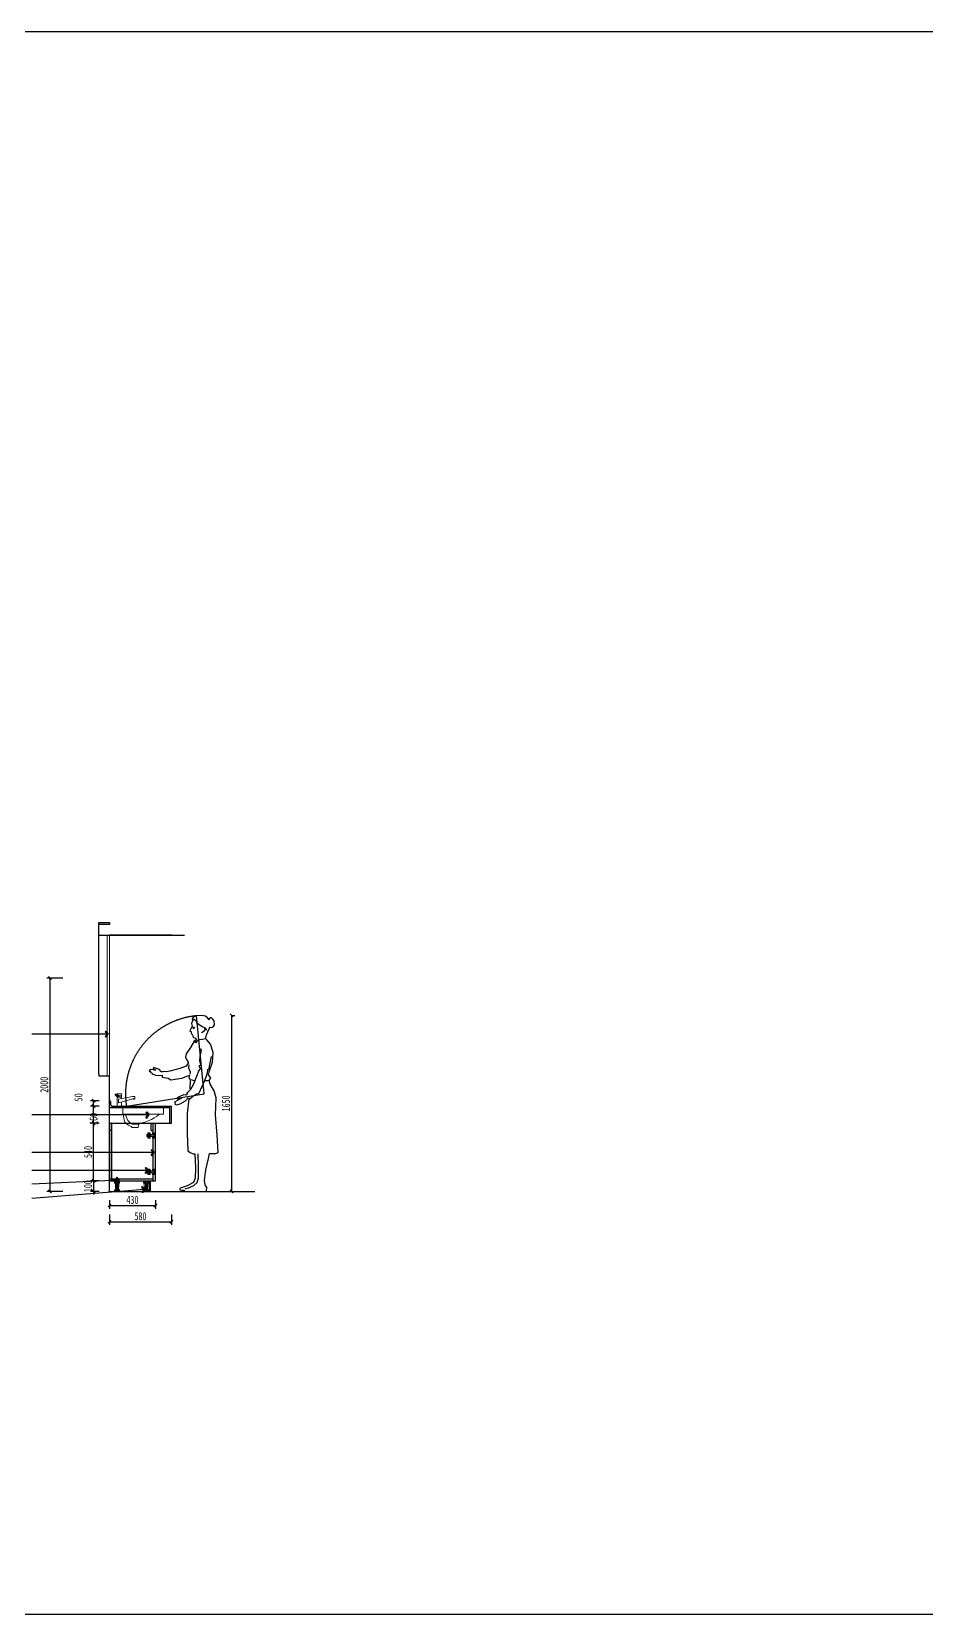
# Model space of a CAD drawing. Header units: millimetres. Extents: x 3104083 to 3173399, y -3165492 to -3044687.
# Drawn here: x 3139877 to 3148257, y -3165492 to -3150663 of the extents above; entities that cross this region are included whole.
import ezdxf

# ---------------------------------------------------------------- set-up
doc = ezdxf.new("R2010")
doc.units = ezdxf.units.MM
doc.header["$LTSCALE"] = 500
doc.header["$MEASUREMENT"] = 0
doc.header["$PDMODE"] = 2
doc.linetypes.add('ACAD_ISO03W100', pattern=[30, 12, -18])
doc.linetypes.add('DASHDOTX2', pattern=[50.8, 25.4, -12.7, 0, -12.7])
doc.layers.get('0').update_dxf_attribs({"linetype": 'CONTINUOUS'})
doc.layers.get('DEFPOINTS').update_dxf_attribs({"linetype": 'CONTINUOUS'})
for name, color, linetype in [('1', 1, 'CONTINUOUS'), ('D-节点尺寸', 5, 'CONTINUOUS'), ('P-完成面', 3, 'CONTINUOUS'), ('W-基础引线', 35, 'CONTINUOUS'), ('台面', 4, 'CONTINUOUS'), ('柜体', 2, 'CONTINUOUS')]:
    doc.layers.add(name, color=color, linetype=linetype)
for name, color, linetype, lineweight in [('五金辅助件', 25, 'CONTINUOUS', 13), ('墙体', 6, 'CONTINUOUS', 25), ('家具1', 65, 'CONTINUOUS', 9), ('电器', 85, 'CONTINUOUS', 15), ('辅助线', 252, 'CONTINUOUS', 13)]:
    doc.layers.add(name, color=color, linetype=linetype, lineweight=lineweight)
doc.styles.add('DIM', font='SimSun.ttf', dxfattribs={"width": 0.7})
doc.dimstyles.new('30', dxfattribs={"dimscale": 30, "dimtxt": 2.5, "dimasz": 1, "dimexe": 1, "dimexo": 1, "dimgap": 0.5, "dimtad": 1, "dimdec": 0, "dimzin": 0, "dimdsep": 46, "dimtxsty": 'DIM', "dimblk": 'ARCHTICK', "dimcen": 0, "dimclrd": 5, "dimclre": 5, "dimclrt": 35, "dimadec": 0, "dimazin": 0, "dimtfac": 0.5, "dimtdec": 0, "dimtix": 1, "dimtmove": 2, "dimatfit": 2, "dimldrblk": 'A', "dimfxl": 0, "dimtolj": 1, "dimtzin": 0, "dimlwd": -1, "dimlwe": -1, "dimarcsym": 0})
doc.dimstyles.new('基础引线', dxfattribs={"dimtxt": 3, "dimasz": 0.7, "dimexe": 2, "dimexo": 6, "dimgap": 1, "dimtad": 1, "dimdec": 0, "dimdsep": 46, "dimtxsty": 'Standard', "dimblk1": 'A', "dimblk2": 'A', "dimsah": 1, "dimcen": 3, "dimdle": 200, "dimclrd": 256, "dimclre": 256, "dimclrt": 2, "dimadec": 0, "dimazin": 0, "dimtfac": 1, "dimtdec": 0, "dimtix": 1, "dimtmove": 1, "dimatfit": 3, "dimldrblk": 'A', "dimfxl": 0, "dimtvp": 1, "dimtolj": 1, "dimtzin": 0, "dimarcsym": 0})

# ---------------------------------------------------------------- blocks, each defined once
blk = doc.blocks.new('_ArchTick')
at = {"color": 0, "linetype": 'ByBlock', "const_width": 0.4}
blk.add_lwpolyline([(-0.5, -0.5), (0.5, 0.5)], dxfattribs=at)
blk = doc.blocks.new('*D2021')
at = {"layer": 'DEFPOINTS', "color": 0, "ltscale": 100}
for p in [(3140540, -3159530), (3140048, -3161530), (3140540, -3161530)]:
    blk.add_point(p, dxfattribs=at)
at = {"layer": 'P-完成面', "color": 5, "ltscale": 100}
for p, q in [((3140168, -3159530), (3140018, -3159530)), ((3140048, -3159530), (3140048, -3161530)), ((3140168, -3161530), (3140018, -3161530))]:
    blk.add_line(p, q, dxfattribs=at)
at = {"layer": 'P-完成面', "color": 5, "ltscale": 100, "xscale": 30, "yscale": 30, "zscale": 30}
for p, rotation in [((3140048, -3159530), 90), ((3140048, -3161530), 270)]:
    blk.add_blockref('_ArchTick', p, dxfattribs=dict(at, rotation=rotation))
at = {"layer": 'P-完成面', "color": 35, "ltscale": 100, "insert": (3139995, -3160530), "char_height": 75, "attachment_point": 5, "rotation": 90, "style": 'DIM'}
blk.add_mtext('\\A1;2000', dxfattribs=at)
blk = doc.blocks.new('A')
for p, q in [((-0.37, 0), (-2.13, 0)), ((-1.44, 1.15), (-1.09, 1.44)), ((-1.44, 1.15), (-0.37, 0)), ((-1.44, -1.15), (-0.37, 0)), ((-1.09, 1.44), (0, 0)), ((-1.09, -1.44), (0, 0)), ((-1.44, -1.15), (-1.09, -1.44))]:
    blk.add_line(p, q)
for points in [[(-1.44, 1.15), (-1.09, 1.44), (-0.37, 0), (0, 0)], [(-1.44, -1.15), (-1.09, -1.44), (-0.37, 0), (0, 0)]]:
    blk.add_solid(points)
blk = doc.blocks.new('F02FMA01')
at = {"color": 0, "linetype": 'ByBlock'}
for p, q in [((19, 1492), (3, 1481)), ((34, 1509), (19, 1492)), ((32, 1529), (34, 1509)), ((-105, 1034), (-107, 956))]:
    blk.add_line(p, q, dxfattribs=at)
for points in [[(41, 1426), (48, 1462), (74, 1518), (84, 1534), (98, 1531), (112, 1537), (123, 1555), (122, 1593), (107, 1613), (96, 1622), (87, 1621), (74, 1612), (74, 1604), (60, 1623), (41, 1637), (3, 1643), (-45, 1641), (-71, 1630), (-84, 1612), (-82, 1595), (-91, 1569), (-85, 1545), (-107, 1499), (-93, 1490), (-90, 1472), (-82, 1462), (-76, 1439), (-54, 1435), (-47, 1417), (-65, 1402), (-100, 1345), (-141, 1284), (-148, 1253), (-139, 1231), (-122, 1207), (-122, 1196), (-141, 1168), (-201, 1146), (-293, 1122), (-326, 1117), (-343, 1120), (-356, 1115), (-378, 1117), (-391, 1137), (-446, 1155), (-450, 1146), (-424, 1130), (-479, 1137), (-486, 1135), (-477, 1130), (-488, 1124), (-472, 1117), (-477, 1113), (-459, 1104), (-464, 1098), (-424, 1084), (-391, 1082), (-367, 1084), (-365, 1067), (-310, 1056), (-286, 1041), (-183, 1056), (-124, 1078), (-111, 1084), (-117, 1060), (-104, 1045)], [(-82, 1538), (-63, 1533), (-69, 1525), (-80, 1520)], [(-76, 1601), (-65, 1608), (-51, 1597), (-43, 1582), (-30, 1566), (-5, 1549), (10, 1542), (38, 1529), (49, 1507)], [(74, 1036), (89, 1058), (69, 1089), (76, 1126), (106, 1207), (111, 1297), (87, 1376), (52, 1415), (43, 1424), (12, 1420), (-12, 1415), (-32, 1411), (-54, 1389), (-51, 1406)], [(-8, 1334), (-1, 1317), (-12, 1264), (-16, 1218), (-5, 1181), (-23, 1166), (-8, 1150), (-21, 1128), (-45, 1071), (-76, 995), (-102, 951), (-135, 916), (-128, 905), (-144, 898), (-165, 900), (-207, 883), (-225, 868), (-220, 861), (-185, 870), (-251, 830), (-244, 824), (-247, 813), (-236, 806), (-220, 811), (-198, 817), (-148, 843), (-122, 872), (-108, 863), (-82, 885), (-43, 909), (-23, 914), (34, 1036), (54, 1087), (63, 1122), (63, 1137), (74, 1146), (80, 1183), (95, 1258)], [(-115, 1181), (-119, 1152), (-104, 1117), (-106, 1095)], [(-100, 1043), (-67, 1034)], [(-116, 862), (-132, 726), (-132, 540), (-127, 376), (-105, 359), (-77, 348), (-60, 348), (-55, 217), (-57, 120), (-71, 79), (-132, 48), (-196, 26), (-202, 12), (-185, 6), (-160, 6), (-157, -5), (-116, -5), (48, -2), (54, 31), (37, 56), (32, 98), (43, 198), (68, 304), (76, 351), (137, 351), (160, 359), (148, 526), (135, 709), (140, 873), (121, 937), (85, 1001), (73, 1034), (37, 1031)], [(38, 1034), (63, 1034)], [(-149, 20), (-118, 29), (-68, 51), (-38, 79), (-27, 123), (-24, 229), (-29, 348)]]:
    blk.add_lwpolyline(points, dxfattribs=at)
blk = doc.blocks.new('*D2022')
at = {"layer": 'DEFPOINTS', "color": 0, "ltscale": 100}
for p in [(3141721, -3159880), (3141721, -3161530), (3141750, -3161530)]:
    blk.add_point(p, dxfattribs=at)
at = {"layer": 'P-完成面', "color": 5, "ltscale": 100}
for p, q in [((3141750, -3159880), (3141780, -3159880)), ((3141750, -3159880), (3141750, -3161530)), ((3141750, -3161530), (3141780, -3161530))]:
    blk.add_line(p, q, dxfattribs=at)
at = {"layer": 'P-完成面', "color": 5, "ltscale": 100, "xscale": 30, "yscale": 30, "zscale": 30}
for p, rotation in [((3141750, -3159880), 90), ((3141750, -3161530), 270)]:
    blk.add_blockref('_ArchTick', p, dxfattribs=dict(at, rotation=rotation))
at = {"layer": 'P-完成面', "color": 35, "ltscale": 100, "insert": (3141697, -3160705), "char_height": 75, "attachment_point": 5, "rotation": 90, "style": 'DIM'}
blk.add_mtext('\\A1;1650', dxfattribs=at)
blk = doc.blocks.new('*D2023')
at = {"layer": 'DEFPOINTS', "color": 0, "ltscale": 100}
for p in [(3140457, -3160890), (3140540, -3160890), (3140540, -3161430)]:
    blk.add_point(p, dxfattribs=at)
at = {"layer": 'P-完成面', "color": 5, "ltscale": 100}
for p, q in [((3140510, -3160890), (3140427, -3160890)), ((3140457, -3161430), (3140457, -3160890)), ((3140510, -3161430), (3140427, -3161430))]:
    blk.add_line(p, q, dxfattribs=at)
at = {"layer": 'P-完成面', "color": 5, "ltscale": 100, "xscale": 30, "yscale": 30, "zscale": 30}
for p, rotation in [((3140457, -3160890), 90), ((3140457, -3161430), 270)]:
    blk.add_blockref('_ArchTick', p, dxfattribs=dict(at, rotation=rotation))
at = {"layer": 'P-完成面', "color": 35, "ltscale": 100, "insert": (3140405, -3161160), "char_height": 75, "attachment_point": 5, "rotation": 90, "style": 'DIM'}
blk.add_mtext('\\A1;540', dxfattribs=at)
blk = doc.blocks.new('*D2024')
at = {"layer": 'DEFPOINTS', "color": 0, "ltscale": 100}
for p in [(3140457, -3160730), (3140540, -3160730), (3140540, -3160890)]:
    blk.add_point(p, dxfattribs=at)
at = {"layer": 'P-完成面', "color": 5, "ltscale": 100}
for p, q in [((3140510, -3160730), (3140427, -3160730)), ((3140457, -3160730), (3140457, -3160700)), ((3140457, -3160890), (3140457, -3160730)), ((3140510, -3160890), (3140427, -3160890)), ((3140457, -3160890), (3140457, -3160920))]:
    blk.add_line(p, q, dxfattribs=at)
at = {"layer": 'P-完成面', "color": 5, "ltscale": 100, "xscale": 30, "yscale": 30, "zscale": 30}
for p, rotation in [((3140457, -3160730), 270), ((3140457, -3160890), 90)]:
    blk.add_blockref('_ArchTick', p, dxfattribs=dict(at, rotation=rotation))
at = {"layer": 'P-完成面', "color": 35, "ltscale": 100, "insert": (3140457, -3160850), "char_height": 75, "attachment_point": 5, "rotation": 90, "style": 'DIM'}
blk.add_mtext('\\A1;160', dxfattribs=at)
blk = doc.blocks.new('*D2025')
at = {"layer": 'DEFPOINTS', "color": 0, "ltscale": 100}
for p in [(3140457, -3160680), (3140540, -3160680), (3140540, -3160730)]:
    blk.add_point(p, dxfattribs=at)
at = {"layer": 'P-完成面', "color": 5, "ltscale": 100}
for p, q in [((3140510, -3160680), (3140427, -3160680)), ((3140510, -3160730), (3140427, -3160730)), ((3140457, -3160730), (3140457, -3160680))]:
    blk.add_line(p, q, dxfattribs=at)
at = {"layer": 'P-完成面', "color": 5, "ltscale": 100, "xscale": 30, "yscale": 30, "zscale": 30}
for p, rotation in [((3140457, -3160680), 90), ((3140457, -3160730), 270)]:
    blk.add_blockref('_ArchTick', p, dxfattribs=dict(at, rotation=rotation))
at = {"layer": 'P-完成面', "color": 35, "ltscale": 100, "insert": (3140315, -3160648), "char_height": 75, "attachment_point": 5, "rotation": 90, "style": 'DIM'}
blk.add_mtext('\\A1;50', dxfattribs=at)
blk = doc.blocks.new('*D2026')
at = {"layer": 'DEFPOINTS', "color": 0, "ltscale": 100}
for p in [(3140457, -3161530), (3140540, -3161430), (3140540, -3161530)]:
    blk.add_point(p, dxfattribs=at)
at = {"layer": 'P-完成面', "color": 5, "ltscale": 100}
for p, q in [((3140510, -3161430), (3140427, -3161430)), ((3140510, -3161530), (3140427, -3161530)), ((3140457, -3161430), (3140457, -3161400)), ((3140457, -3161430), (3140457, -3161530)), ((3140457, -3161530), (3140457, -3161560))]:
    blk.add_line(p, q, dxfattribs=at)
at = {"layer": 'P-完成面', "color": 5, "ltscale": 100, "xscale": 30, "yscale": 30, "zscale": 30}
for p, rotation in [((3140457, -3161430), 270), ((3140457, -3161530), 90)]:
    blk.add_blockref('_ArchTick', p, dxfattribs=dict(at, rotation=rotation))
at = {"layer": 'P-完成面', "color": 35, "ltscale": 100, "insert": (3140405, -3161480), "char_height": 75, "attachment_point": 5, "rotation": 90, "style": 'DIM'}
blk.add_mtext('\\A1;100', dxfattribs=at)
blk = doc.blocks.new('*D2027')
at = {"layer": 'DEFPOINTS', "color": 0, "ltscale": 100}
for p in [(3140606, -3161582), (3141036, -3161582), (3141036, -3161662)]:
    blk.add_point(p, dxfattribs=at)
at = {"layer": 'P-完成面', "color": 5, "ltscale": 100}
for p, q in [((3140606, -3161612), (3140606, -3161692)), ((3140606, -3161662), (3141036, -3161662)), ((3141036, -3161612), (3141036, -3161692))]:
    blk.add_line(p, q, dxfattribs=at)
at = {"layer": 'P-完成面', "color": 5, "ltscale": 100, "xscale": 30, "yscale": 30, "zscale": 30, "rotation": 180}
blk.add_blockref('_ArchTick', (3140606, -3161662), dxfattribs=at)
at = {"layer": 'P-完成面', "color": 5, "ltscale": 100, "xscale": 30, "yscale": 30, "zscale": 30}
blk.add_blockref('_ArchTick', (3141036, -3161662), dxfattribs=at)
at = {"layer": 'P-完成面', "color": 35, "ltscale": 100, "insert": (3140821, -3161610), "char_height": 75, "attachment_point": 5, "style": 'DIM'}
blk.add_mtext('\\A1;430', dxfattribs=at)
blk = doc.blocks.new('*D2028')
at = {"layer": 'DEFPOINTS', "color": 0, "ltscale": 100}
for p in [(3140606, -3161716), (3141186, -3161716), (3141186, -3161814)]:
    blk.add_point(p, dxfattribs=at)
at = {"layer": 'P-完成面', "color": 5, "ltscale": 100}
for p, q in [((3140606, -3161746), (3140606, -3161844)), ((3140606, -3161814), (3141186, -3161814)), ((3141186, -3161746), (3141186, -3161844))]:
    blk.add_line(p, q, dxfattribs=at)
at = {"layer": 'P-完成面', "color": 5, "ltscale": 100, "xscale": 30, "yscale": 30, "zscale": 30, "rotation": 180}
blk.add_blockref('_ArchTick', (3140606, -3161814), dxfattribs=at)
at = {"layer": 'P-完成面', "color": 5, "ltscale": 100, "xscale": 30, "yscale": 30, "zscale": 30}
blk.add_blockref('_ArchTick', (3141186, -3161814), dxfattribs=at)
at = {"layer": 'P-完成面', "color": 35, "ltscale": 100, "insert": (3140896, -3161762), "char_height": 75, "attachment_point": 5, "style": 'DIM'}
blk.add_mtext('\\A1;580', dxfattribs=at)
blk = doc.blocks.new('rew')
at = {"layer": '电器', "lineweight": 9}
blk.add_lwpolyline([(292900, -160182), (292519, -160182), (292519, -160247), (292900, -160247), (292900, -160182), (292900, -160182)], dxfattribs=at)
for points, knots in [([(292863, -160246), (292863, -160246), (292784, -160309), (292687, -160330), (292687, -160330), (292666, -160333), (292665, -160346), (292664, -160359), (292661, -160370), (292661, -160370), (292661, -160370), (292614, -160370), (292614, -160370), (292614, -160370), (292606, -160370), (292606, -160370), (292606, -160370), (292597, -160361), (292597, -160361), (292597, -160361), (292548, -160341), (292538, -160321), (292538, -160321), (292531, -160300), (292531, -160300), (292531, -160300), (292522, -160273), (292520, -160249)], [0, 0, 0, 0, 1, 1, 1, 2, 2, 2, 3, 3, 3, 4, 4, 4, 5, 5, 5, 6, 6, 6, 7, 7, 7, 8, 8, 8, 9, 9, 9, 9]), ([(292542, -160249), (292542, -160249), (292548, -160268), (292548, -160268), (292548, -160268), (292566, -160305), (292566, -160305), (292566, -160305), (292589, -160337), (292604, -160339), (292620, -160341), (292666, -160339), (292666, -160339)], [0, 0, 0, 0, 1, 1, 1, 2, 2, 2, 3, 3, 3, 4, 4, 4, 4])]:
    blk.add_open_spline(points, degree=3, knots=knots, dxfattribs=at)

msp = doc.modelspace()

# ---------------------------------------------------------------- linework, layer by layer
at = {"layer": 'D-节点尺寸', "color": 251, "ltscale": 100}
msp.add_lwpolyline([(3104083.146, -3150662.751), (3173399.353, -3150662.751), (3173399.353, -3165492.393), (3104083.146, -3165492.393)], close=True, dxfattribs=at)
at = {"layer": '五金辅助件'}
for p, q in [((3140954.567, -3161010.49), (3140954.567, -3161001.359)), ((3140955.251, -3161000.439), (3140956.611, -3161000.031)), ((3140956.611, -3161011.818), (3140955.251, -3161011.41)), ((3140955.527, -3161009.776), (3140955.527, -3161002.073)), ((3140956.211, -3161001.153), (3140956.611, -3161001.033)), ((3140956.611, -3161010.815), (3140956.211, -3161010.695)), ((3140956.611, -3160997.764), (3141012.647, -3160997.764)), ((3140956.611, -3161002.564), (3140956.611, -3160997.764)), ((3140956.611, -3161002.084), (3140966.211, -3161002.084)), ((3140956.611, -3161014.084), (3140956.611, -3161009.284)), ((3140956.611, -3161009.764), (3140966.211, -3161009.764)), ((3140956.611, -3161014.084), (3141012.647, -3161014.084)), ((3140957.571, -3161003.524), (3140962.349, -3161003.524)), ((3140957.571, -3161008.324), (3140962.349, -3161008.324)), ((3140964.484, -3161005.384), (3140961.443, -3161006.083)), ((3140964.806, -3161006.787), (3140961.765, -3161007.486)), ((3140965.457, -3161003.19), (3140964.054, -3161003.513)), ((3140964.054, -3161003.513), (3140964.484, -3161005.384)), ((3140964.167, -3160995.622), (3140964.167, -3160983.364)), ((3140964.167, -3161028.484), (3140964.167, -3161016.227)), ((3140964.806, -3161006.787), (3140965.236, -3161008.659)), ((3140965.127, -3160995.622), (3140965.127, -3160983.364)), ((3140965.127, -3161028.484), (3140965.127, -3161016.227)), ((3140966.639, -3161008.336), (3140965.236, -3161008.659)), ((3140965.457, -3161003.19), (3140965.887, -3161005.061)), ((3140968.928, -3161004.363), (3140965.887, -3161005.061)), ((3140969.25, -3161005.766), (3140966.209, -3161006.465)), ((3140966.209, -3161006.465), (3140966.639, -3161008.336)), ((3140983.367, -3160980.484), (3140967.047, -3160980.484)), ((3140983.367, -3160981.444), (3140967.047, -3160981.444)), ((3140983.367, -3161030.404), (3140967.047, -3161030.404)), ((3140983.367, -3161031.364), (3140967.047, -3161031.364)), ((3140970.051, -3161006.404), (3140970.051, -3161005.444)), ((3140974.344, -3161020.744), (3140970.894, -3161021.536)), ((3140974.666, -3161022.147), (3140971.217, -3161022.94)), ((3140971.584, -3160988.211), (3140974.189, -3160990.607)), ((3140972.558, -3160987.151), (3140975.164, -3160989.547)), ((3140972.807, -3160986.972), (3140972.807, -3160985.764)), ((3140972.807, -3160995.364), (3140972.807, -3160994.156)), ((3140972.807, -3161016.484), (3140972.807, -3161017.692)), ((3140972.807, -3161024.876), (3140972.807, -3161026.084)), ((3140974.189, -3160990.607), (3140972.89, -3160992.02)), ((3140972.89, -3160992.02), (3140973.95, -3160992.995)), ((3140977.127, -3160985.284), (3140973.287, -3160985.284)), ((3140977.127, -3160995.844), (3140973.287, -3160995.844)), ((3140977.127, -3161016.004), (3140973.287, -3161016.004)), ((3140977.127, -3161026.564), (3140973.287, -3161026.564)), ((3140973.891, -3161008.804), (3140973.891, -3161003.044)), ((3140975.317, -3161018.55), (3140973.914, -3161018.873)), ((3140973.914, -3161018.873), (3140974.344, -3161020.744)), ((3140975.249, -3160991.582), (3140973.95, -3160992.995)), ((3140974.666, -3161022.147), (3140975.096, -3161024.019)), ((3140974.851, -3161002.084), (3140983.491, -3161002.084)), ((3140974.851, -3161009.764), (3140983.491, -3161009.764)), ((3140976.5, -3161023.696), (3140975.096, -3161024.019)), ((3140976.464, -3160988.134), (3140975.164, -3160989.547)), ((3140975.249, -3160991.582), (3140977.855, -3160993.977)), ((3140975.317, -3161018.55), (3140975.747, -3161020.421)), ((3140979.197, -3161019.629), (3140975.747, -3161020.421)), ((3140979.519, -3161021.032), (3140976.07, -3161021.825)), ((3140976.07, -3161021.825), (3140976.5, -3161023.696)), ((3140977.524, -3160989.108), (3140976.224, -3160990.522)), ((3140976.224, -3160990.522), (3140978.83, -3160992.917)), ((3140976.464, -3160988.134), (3140977.524, -3160989.108)), ((3140977.607, -3160986.972), (3140977.607, -3160985.764)), ((3140977.607, -3160995.364), (3140977.607, -3160994.156)), ((3140977.607, -3161016.484), (3140977.607, -3161017.692)), ((3140977.607, -3161024.876), (3140977.607, -3161026.084)), ((3140984.451, -3161008.804), (3140984.451, -3161003.044)), ((3140985.287, -3160995.844), (3140985.287, -3160983.364)), ((3140985.287, -3161028.484), (3140985.287, -3161016.004)), ((3140986.247, -3160995.844), (3140986.247, -3160983.364)), ((3140986.247, -3161028.484), (3140986.247, -3161016.004)), ((3140988.351, -3161005.093), (3140991.066, -3161006.056)), ((3140988.672, -3161004.188), (3140991.387, -3161005.151)), ((3140991.358, -3161006.669), (3140990.394, -3161009.383)), ((3140992.262, -3161006.99), (3140991.299, -3161009.704)), ((3140992.963, -3161002.145), (3140992, -3161004.859)), ((3140992.875, -3161006.698), (3140995.589, -3161007.661)), ((3140993.867, -3161002.466), (3140992.904, -3161005.18)), ((3140993.196, -3161005.793), (3140995.91, -3161006.756)), ((3141009.767, -3160984.886), (3141010.257, -3160984.886)), ((3141009.767, -3160985.846), (3141010.257, -3160985.846)), ((3141009.767, -3161026.003), (3141010.257, -3161026.003)), ((3141009.767, -3161026.963), (3141010.257, -3161026.963)), ((3141010.257, -3160985.846), (3141010.257, -3160984.886)), ((3141010.257, -3161026.003), (3141010.257, -3161026.963)), ((3141011.207, -3160981.526), (3141012.647, -3160981.526)), ((3141011.207, -3160989.206), (3141012.647, -3160989.206)), ((3141011.207, -3161022.643), (3141012.647, -3161022.643)), ((3141011.207, -3161030.323), (3141012.647, -3161030.323)), ((3141012.647, -3161033.284), (3141012.647, -3160978.564)), ((3141012.647, -3160978.564), (3141015.527, -3160978.564)), ((3141012.647, -3161033.284), (3141015.527, -3161033.284)), ((3141017.069, -3160982.486), (3141015.527, -3160982.101)), ((3141017.069, -3160988.246), (3141015.527, -3160988.632)), ((3141015.527, -3160995.364), (3141024.749, -3160995.364)), ((3141015.527, -3161016.484), (3141024.749, -3161016.484)), ((3141017.069, -3161023.603), (3141015.527, -3161023.217)), ((3141017.069, -3161029.363), (3141015.527, -3161029.748)), ((3141018.989, -3160982.486), (3141017.069, -3160982.006)), ((3141017.069, -3160988.726), (3141017.069, -3160982.006)), ((3141018.989, -3160988.246), (3141017.069, -3160988.726)), ((3141017.069, -3161023.123), (3141017.069, -3161029.843)), ((3141018.989, -3161023.603), (3141017.069, -3161023.123)), ((3141018.989, -3161029.363), (3141017.069, -3161029.843)), ((3141020.909, -3160982.486), (3141018.989, -3160982.006)), ((3141018.989, -3160988.726), (3141018.989, -3160982.006)), ((3141020.909, -3160988.246), (3141018.989, -3160988.726)), ((3141018.989, -3161023.123), (3141018.989, -3161029.843)), ((3141020.909, -3161023.603), (3141018.989, -3161023.123)), ((3141020.909, -3161029.363), (3141018.989, -3161029.843)), ((3141022.829, -3160982.486), (3141020.909, -3160982.006)), ((3141020.909, -3160988.726), (3141020.909, -3160982.006)), ((3141022.829, -3160988.246), (3141020.909, -3160988.726)), ((3141020.909, -3161023.123), (3141020.909, -3161029.843)), ((3141022.829, -3161023.603), (3141020.909, -3161023.123)), ((3141022.829, -3161029.363), (3141020.909, -3161029.843)), ((3141024.749, -3160982.486), (3141022.829, -3160982.006)), ((3141022.829, -3160988.726), (3141022.829, -3160982.006)), ((3141024.749, -3160988.246), (3141022.829, -3160988.726)), ((3141022.829, -3161023.123), (3141022.829, -3161029.843)), ((3141024.749, -3161023.603), (3141022.829, -3161023.123)), ((3141024.749, -3161029.363), (3141022.829, -3161029.843)), ((3141026.669, -3160982.486), (3141024.749, -3160982.006)), ((3141024.749, -3160988.726), (3141024.749, -3160982.006)), ((3141026.669, -3160988.246), (3141024.749, -3160988.726)), ((3141024.749, -3161023.123), (3141024.749, -3161029.843)), ((3141026.669, -3161023.603), (3141024.749, -3161023.123)), ((3141026.669, -3161029.363), (3141024.749, -3161029.843)), ((3141028.589, -3160982.486), (3141026.669, -3160982.006)), ((3141026.669, -3160988.726), (3141026.669, -3160982.006)), ((3141028.589, -3160988.246), (3141026.669, -3160988.726)), ((3141026.669, -3161023.123), (3141026.669, -3161029.843)), ((3141028.589, -3161023.603), (3141026.669, -3161023.123)), ((3141028.589, -3161029.363), (3141026.669, -3161029.843)), ((3141028.589, -3160988.246), (3141028.589, -3160982.486)), ((3141028.589, -3161012.644), (3141028.589, -3160999.204)), ((3141028.589, -3161023.603), (3141028.589, -3161029.363)), ((3140954.567, -3161350.683), (3140954.567, -3161341.552)), ((3140955.251, -3161340.632), (3140956.611, -3161340.224)), ((3140956.611, -3161352.011), (3140955.251, -3161351.603)), ((3140955.527, -3161349.969), (3140955.527, -3161342.266)), ((3140956.211, -3161341.346), (3140956.611, -3161341.226)), ((3140956.611, -3161351.008), (3140956.211, -3161350.888)), ((3140956.611, -3161337.957), (3141012.647, -3161337.957)), ((3140956.611, -3161342.757), (3140956.611, -3161337.957)), ((3140956.611, -3161342.277), (3140966.211, -3161342.277)), ((3140956.611, -3161354.277), (3140956.611, -3161349.477)), ((3140956.611, -3161349.957), (3140966.211, -3161349.957)), ((3140956.611, -3161354.277), (3141012.647, -3161354.277)), ((3140957.571, -3161343.717), (3140962.349, -3161343.717)), ((3140957.571, -3161348.517), (3140962.349, -3161348.517)), ((3140964.484, -3161345.577), (3140961.443, -3161346.275)), ((3140964.806, -3161346.98), (3140961.765, -3161347.679)), ((3140965.457, -3161343.383), (3140964.054, -3161343.706)), ((3140964.054, -3161343.706), (3140964.484, -3161345.577)), ((3140964.167, -3161335.814), (3140964.167, -3161323.557)), ((3140964.167, -3161368.677), (3140964.167, -3161356.42)), ((3140964.806, -3161346.98), (3140965.236, -3161348.851)), ((3140965.127, -3161335.814), (3140965.127, -3161323.557)), ((3140965.127, -3161368.677), (3140965.127, -3161356.42)), ((3140966.639, -3161348.529), (3140965.236, -3161348.851)), ((3140965.457, -3161343.383), (3140965.887, -3161345.254)), ((3140968.928, -3161344.556), (3140965.887, -3161345.254)), ((3140969.25, -3161345.959), (3140966.209, -3161346.658)), ((3140966.209, -3161346.658), (3140966.639, -3161348.529)), ((3140983.367, -3161320.677), (3140967.047, -3161320.677)), ((3140983.367, -3161321.637), (3140967.047, -3161321.637)), ((3140983.367, -3161370.597), (3140967.047, -3161370.597)), ((3140983.367, -3161371.557), (3140967.047, -3161371.557)), ((3140970.051, -3161346.597), (3140970.051, -3161345.637)), ((3140974.344, -3161360.937), (3140970.894, -3161361.729)), ((3140974.666, -3161362.34), (3140971.217, -3161363.133)), ((3140971.584, -3161328.404), (3140974.189, -3161330.8)), ((3140972.558, -3161327.344), (3140975.164, -3161329.74)), ((3140972.807, -3161327.165), (3140972.807, -3161325.957)), ((3140972.807, -3161335.557), (3140972.807, -3161334.349)), ((3140972.807, -3161356.677), (3140972.807, -3161357.885)), ((3140972.807, -3161365.069), (3140972.807, -3161366.277)), ((3140974.189, -3161330.8), (3140972.89, -3161332.213)), ((3140972.89, -3161332.213), (3140973.95, -3161333.188)), ((3140977.127, -3161325.477), (3140973.287, -3161325.477)), ((3140977.127, -3161336.037), (3140973.287, -3161336.037)), ((3140977.127, -3161356.197), (3140973.287, -3161356.197)), ((3140977.127, -3161366.757), (3140973.287, -3161366.757)), ((3140973.891, -3161348.997), (3140973.891, -3161343.237)), ((3140975.317, -3161358.743), (3140973.914, -3161359.066)), ((3140973.914, -3161359.066), (3140974.344, -3161360.937)), ((3140975.249, -3161331.775), (3140973.95, -3161333.188)), ((3140974.666, -3161362.34), (3140975.096, -3161364.211)), ((3140974.851, -3161342.277), (3140983.491, -3161342.277)), ((3140974.851, -3161349.957), (3140983.491, -3161349.957)), ((3140976.5, -3161363.889), (3140975.096, -3161364.211)), ((3140976.464, -3161328.327), (3140975.164, -3161329.74)), ((3140975.249, -3161331.775), (3140977.855, -3161334.17)), ((3140975.317, -3161358.743), (3140975.747, -3161360.614)), ((3140979.197, -3161359.822), (3140975.747, -3161360.614)), ((3140979.519, -3161361.225), (3140976.07, -3161362.018)), ((3140976.07, -3161362.018), (3140976.5, -3161363.889)), ((3140977.524, -3161329.301), (3140976.224, -3161330.715)), ((3140976.224, -3161330.715), (3140978.83, -3161333.11)), ((3140976.464, -3161328.327), (3140977.524, -3161329.301)), ((3140977.607, -3161327.165), (3140977.607, -3161325.957)), ((3140977.607, -3161335.557), (3140977.607, -3161334.349)), ((3140977.607, -3161356.677), (3140977.607, -3161357.885)), ((3140977.607, -3161365.069), (3140977.607, -3161366.277)), ((3140984.451, -3161348.997), (3140984.451, -3161343.237)), ((3140985.287, -3161336.037), (3140985.287, -3161323.557)), ((3140985.287, -3161368.677), (3140985.287, -3161356.197)), ((3140986.247, -3161336.037), (3140986.247, -3161323.557)), ((3140986.247, -3161368.677), (3140986.247, -3161356.197)), ((3140988.351, -3161345.286), (3140991.066, -3161346.249)), ((3140988.672, -3161344.381), (3140991.387, -3161345.344)), ((3140991.358, -3161346.861), (3140990.394, -3161349.576)), ((3140992.262, -3161347.183), (3140991.299, -3161349.897)), ((3140992.963, -3161342.338), (3140992, -3161345.052)), ((3140992.875, -3161346.891), (3140995.589, -3161347.854)), ((3140993.867, -3161342.659), (3140992.904, -3161345.373)), ((3140993.196, -3161345.986), (3140995.91, -3161346.949)), ((3141009.767, -3161325.079), (3141010.257, -3161325.079)), ((3141009.767, -3161326.039), (3141010.257, -3161326.039)), ((3141009.767, -3161366.195), (3141010.257, -3161366.195)), ((3141009.767, -3161367.155), (3141010.257, -3161367.155)), ((3141010.257, -3161326.039), (3141010.257, -3161325.079)), ((3141010.257, -3161366.195), (3141010.257, -3161367.155)), ((3141011.207, -3161321.719), (3141012.647, -3161321.719)), ((3141011.207, -3161329.399), (3141012.647, -3161329.399)), ((3141011.207, -3161362.835), (3141012.647, -3161362.835)), ((3141011.207, -3161370.515), (3141012.647, -3161370.515)), ((3141012.647, -3161373.477), (3141012.647, -3161318.757)), ((3141012.647, -3161318.757), (3141015.527, -3161318.757)), ((3141012.647, -3161373.477), (3141015.527, -3161373.477)), ((3141017.069, -3161322.679), (3141015.527, -3161322.294)), ((3141017.069, -3161328.439), (3141015.527, -3161328.825)), ((3141015.527, -3161335.557), (3141024.749, -3161335.557)), ((3141015.527, -3161356.677), (3141024.749, -3161356.677)), ((3141017.069, -3161363.795), (3141015.527, -3161363.41)), ((3141017.069, -3161369.555), (3141015.527, -3161369.941)), ((3141018.989, -3161322.679), (3141017.069, -3161322.199)), ((3141017.069, -3161328.919), (3141017.069, -3161322.199)), ((3141018.989, -3161328.439), (3141017.069, -3161328.919)), ((3141017.069, -3161363.315), (3141017.069, -3161370.035)), ((3141018.989, -3161363.795), (3141017.069, -3161363.315)), ((3141018.989, -3161369.555), (3141017.069, -3161370.035)), ((3141020.909, -3161322.679), (3141018.989, -3161322.199)), ((3141018.989, -3161328.919), (3141018.989, -3161322.199)), ((3141020.909, -3161328.439), (3141018.989, -3161328.919)), ((3141018.989, -3161363.315), (3141018.989, -3161370.035)), ((3141020.909, -3161363.795), (3141018.989, -3161363.315)), ((3141020.909, -3161369.555), (3141018.989, -3161370.035)), ((3141022.829, -3161322.679), (3141020.909, -3161322.199)), ((3141020.909, -3161328.919), (3141020.909, -3161322.199)), ((3141022.829, -3161328.439), (3141020.909, -3161328.919)), ((3141020.909, -3161363.315), (3141020.909, -3161370.035)), ((3141022.829, -3161363.795), (3141020.909, -3161363.315)), ((3141022.829, -3161369.555), (3141020.909, -3161370.035)), ((3141024.749, -3161322.679), (3141022.829, -3161322.199)), ((3141022.829, -3161328.919), (3141022.829, -3161322.199)), ((3141024.749, -3161328.439), (3141022.829, -3161328.919)), ((3141022.829, -3161363.315), (3141022.829, -3161370.035)), ((3141024.749, -3161363.795), (3141022.829, -3161363.315)), ((3141024.749, -3161369.555), (3141022.829, -3161370.035)), ((3141026.669, -3161322.679), (3141024.749, -3161322.199)), ((3141024.749, -3161328.919), (3141024.749, -3161322.199)), ((3141026.669, -3161328.439), (3141024.749, -3161328.919)), ((3141024.749, -3161363.315), (3141024.749, -3161370.035)), ((3141026.669, -3161363.795), (3141024.749, -3161363.315)), ((3141026.669, -3161369.555), (3141024.749, -3161370.035)), ((3141028.589, -3161322.679), (3141026.669, -3161322.199)), ((3141026.669, -3161328.919), (3141026.669, -3161322.199)), ((3141028.589, -3161328.439), (3141026.669, -3161328.919)), ((3141026.669, -3161363.315), (3141026.669, -3161370.035)), ((3141028.589, -3161363.795), (3141026.669, -3161363.315)), ((3141028.589, -3161369.555), (3141026.669, -3161370.035)), ((3141028.589, -3161328.439), (3141028.589, -3161322.679)), ((3141028.589, -3161352.837), (3141028.589, -3161339.397)), ((3141028.589, -3161363.795), (3141028.589, -3161369.555)), ((3140647.706, -3161429.639), (3140647.706, -3161432.519)), ((3140705.306, -3161429.639), (3140647.706, -3161429.639)), ((3140705.306, -3161432.519), (3140647.706, -3161432.519)), ((3140652.586, -3161452.679), (3140652.586, -3161432.519)), ((3140700.426, -3161452.679), (3140652.586, -3161452.679)), ((3140652.986, -3161514.712), (3140652.986, -3161513.321)), ((3140700.026, -3161513.321), (3140652.986, -3161513.321)), ((3140700.026, -3161514.712), (3140652.986, -3161514.712)), ((3140653.466, -3161529.641), (3140653.466, -3161514.712)), ((3140699.546, -3161529.641), (3140653.466, -3161529.641)), ((3140659.442, -3161452.679), (3140659.442, -3161432.519)), ((3140660.666, -3161488.284), (3140660.666, -3161452.679)), ((3140660.666, -3161488.284), (3140692.346, -3161488.284)), ((3140691.386, -3161506.601), (3140661.626, -3161506.601)), ((3140691.386, -3161508.521), (3140661.626, -3161508.521)), ((3140661.832, -3161529.641), (3140661.832, -3161514.712)), ((3140663.546, -3161490.725), (3140663.546, -3161488.325)), ((3140689.466, -3161490.684), (3140663.546, -3161488.325)), ((3140689.466, -3161493.084), (3140663.546, -3161490.725)), ((3140663.546, -3161495.525), (3140663.546, -3161493.125)), ((3140689.466, -3161495.484), (3140663.546, -3161493.125)), ((3140689.466, -3161497.884), (3140663.546, -3161495.525)), ((3140663.546, -3161500.325), (3140663.546, -3161497.925)), ((3140689.466, -3161500.284), (3140663.546, -3161497.925)), ((3140689.466, -3161502.684), (3140663.546, -3161500.325)), ((3140664.506, -3161513.321), (3140664.506, -3161508.521)), ((3140664.986, -3161493.256), (3140664.986, -3161490.856)), ((3140664.986, -3161498.056), (3140664.986, -3161495.656)), ((3140664.986, -3161506.601), (3140664.986, -3161500.456)), ((3140666.243, -3161452.679), (3140666.243, -3161432.519)), ((3140668.996, -3161529.641), (3140668.996, -3161514.712)), ((3140671.765, -3161488.284), (3140671.765, -3161452.679)), ((3140673.155, -3161452.679), (3140673.155, -3161432.519)), ((3140676.41, -3161529.641), (3140676.41, -3161514.712)), ((3140676.506, -3161488.284), (3140676.506, -3161452.679)), ((3140682.589, -3161452.679), (3140682.589, -3161432.519)), ((3140683.749, -3161529.641), (3140683.749, -3161514.712)), ((3140687.367, -3161488.284), (3140687.367, -3161452.679)), ((3140688.026, -3161490.553), (3140688.026, -3161488.284)), ((3140688.026, -3161495.353), (3140688.026, -3161492.953)), ((3140688.026, -3161500.153), (3140688.026, -3161497.753)), ((3140688.026, -3161506.601), (3140688.026, -3161502.553)), ((3140688.026, -3161529.641), (3140688.026, -3161514.712)), ((3140688.506, -3161513.321), (3140688.506, -3161508.521)), ((3140689.466, -3161493.084), (3140689.466, -3161490.684)), ((3140689.466, -3161497.884), (3140689.466, -3161495.484)), ((3140689.466, -3161502.684), (3140689.466, -3161500.284)), ((3140690.163, -3161452.679), (3140690.163, -3161432.519)), ((3140691.614, -3161529.641), (3140691.614, -3161514.712)), ((3140692.346, -3161488.284), (3140692.346, -3161452.679)), ((3140696.089, -3161452.679), (3140696.089, -3161432.519)), ((3140696.411, -3161529.641), (3140696.411, -3161514.712)), ((3140699.546, -3161529.641), (3140699.546, -3161514.712)), ((3140700.026, -3161514.712), (3140700.026, -3161513.321)), ((3140700.426, -3161432.519), (3140700.426, -3161452.679)), ((3140705.306, -3161429.639), (3140705.306, -3161432.519)), ((3140919.207, -3161429.639), (3140919.207, -3161432.519)), ((3140976.807, -3161429.639), (3140919.207, -3161429.639)), ((3140976.807, -3161432.519), (3140919.207, -3161432.519)), ((3140924.087, -3161452.679), (3140924.087, -3161432.519)), ((3140971.927, -3161452.679), (3140924.087, -3161452.679)), ((3140924.487, -3161514.712), (3140924.487, -3161513.321)), ((3140971.527, -3161513.321), (3140924.487, -3161513.321)), ((3140971.527, -3161514.712), (3140924.487, -3161514.712)), ((3140924.967, -3161529.641), (3140924.967, -3161514.712)), ((3140971.047, -3161529.641), (3140924.967, -3161529.641)), ((3140930.942, -3161452.679), (3140930.942, -3161432.519)), ((3140932.167, -3161488.284), (3140932.167, -3161452.679)), ((3140932.167, -3161488.284), (3140963.847, -3161488.284)), ((3140962.887, -3161506.601), (3140933.127, -3161506.601)), ((3140962.887, -3161508.521), (3140933.127, -3161508.521)), ((3140933.333, -3161529.641), (3140933.333, -3161514.712)), ((3140935.047, -3161490.725), (3140935.047, -3161488.325)), ((3140960.967, -3161490.684), (3140935.047, -3161488.325)), ((3140960.967, -3161493.084), (3140935.047, -3161490.725)), ((3140935.047, -3161495.525), (3140935.047, -3161493.125)), ((3140960.967, -3161495.484), (3140935.047, -3161493.125)), ((3140960.967, -3161497.884), (3140935.047, -3161495.525)), ((3140935.047, -3161500.325), (3140935.047, -3161497.925)), ((3140960.967, -3161500.284), (3140935.047, -3161497.925)), ((3140960.967, -3161502.684), (3140935.047, -3161500.325)), ((3140936.007, -3161513.321), (3140936.007, -3161508.521)), ((3140936.487, -3161493.256), (3140936.487, -3161490.856)), ((3140936.487, -3161498.056), (3140936.487, -3161495.656)), ((3140936.487, -3161506.601), (3140936.487, -3161500.456)), ((3140937.743, -3161452.679), (3140937.743, -3161432.519)), ((3140940.496, -3161529.641), (3140940.496, -3161514.712)), ((3140943.266, -3161488.284), (3140943.266, -3161452.679)), ((3140944.655, -3161452.679), (3140944.655, -3161432.519)), ((3140947.911, -3161529.641), (3140947.911, -3161514.712)), ((3140948.007, -3161488.284), (3140948.007, -3161452.679)), ((3140954.09, -3161452.679), (3140954.09, -3161432.519)), ((3140955.249, -3161529.641), (3140955.249, -3161514.712)), ((3140958.868, -3161488.284), (3140958.868, -3161452.679)), ((3140959.527, -3161490.553), (3140959.527, -3161488.284)), ((3140959.527, -3161495.353), (3140959.527, -3161492.953)), ((3140959.527, -3161500.153), (3140959.527, -3161497.753)), ((3140959.527, -3161506.601), (3140959.527, -3161502.553)), ((3140959.527, -3161529.641), (3140959.527, -3161514.712)), ((3140960.007, -3161513.321), (3140960.007, -3161508.521)), ((3140960.967, -3161493.084), (3140960.967, -3161490.684)), ((3140960.967, -3161497.884), (3140960.967, -3161495.484)), ((3140960.967, -3161502.684), (3140960.967, -3161500.284)), ((3140961.663, -3161452.679), (3140961.663, -3161432.519)), ((3140963.115, -3161529.641), (3140963.115, -3161514.712)), ((3140963.847, -3161488.284), (3140963.847, -3161452.679)), ((3140967.59, -3161452.679), (3140967.59, -3161432.519)), ((3140967.912, -3161529.641), (3140967.912, -3161514.712)), ((3140971.047, -3161529.641), (3140971.047, -3161514.712)), ((3140971.527, -3161514.712), (3140971.527, -3161513.321)), ((3140971.927, -3161432.519), (3140971.927, -3161452.679)), ((3140976.807, -3161429.639), (3140976.807, -3161432.519))]:
    msp.add_line(p, q, dxfattribs=at)
for centre, radius in [((3140965.346, -3161005.924), 3.84), ((3140975.207, -3160990.564), 4.32), ((3140975.207, -3161021.284), 4.32), ((3140992.131, -3161005.924), 3.84), ((3140965.346, -3161346.117), 3.84), ((3140975.207, -3161330.757), 4.32), ((3140975.207, -3161361.477), 4.32), ((3140992.131, -3161346.117), 3.84)]:
    msp.add_circle(centre, radius, dxfattribs=at)
for centre, radius, start, end in [((3140955.527, -3161001.359), 0.96, 106.6992442, 180), ((3140955.527, -3161010.49), 0.96, 180, 253.3007558), ((3140956.487, -3161002.073), 0.96, 106.6992442, 180), ((3140956.487, -3161009.776), 0.96, 180, 253.3007558), ((3140957.571, -3161002.564), 0.96, 180, 270), ((3140957.571, -3161009.284), 0.96, 90, 180), ((3140965.346, -3161005.924), 2.73, 177.6507538, 208.2295047), ((3140961.287, -3160995.622), 2.88, 311.9240934, 0), ((3140961.287, -3161016.227), 2.88, 0, 48.0759066), ((3140967.047, -3160983.364), 2.88, 90, 180), ((3140967.047, -3161028.484), 2.88, 180, 270), ((3140961.287, -3160995.622), 3.84, 326.0808158, 0), ((3140961.287, -3161016.227), 3.84, 0, 33.9191842), ((3140967.047, -3160983.364), 1.92, 90, 180), ((3140967.047, -3161028.484), 1.92, 180, 270), ((3140966.596, -3161005.519), 3.456, 1.2335819, 96.3945678), ((3140966.596, -3161006.33), 3.456, 263.6054322, 358.7664181), ((3140965.346, -3161005.924), 2.73, 357.6507538, 28.2295047), ((3140975.207, -3161021.284), 2.869, 178.4052138, 207.4750447), ((3140975.207, -3160990.564), 2.869, 122.8680015, 151.9378324), ((3140973.287, -3160985.764), 0.48, 90, 180), ((3140973.287, -3160995.364), 0.48, 180, 270), ((3140973.287, -3161016.484), 0.48, 90, 180), ((3140973.287, -3161026.084), 0.48, 180, 270), ((3140974.851, -3161003.044), 0.96, 90, 180), ((3140974.851, -3161008.804), 0.96, 180, 270), ((3140975.207, -3160990.564), 2.869, 302.8680015, 331.9378324), ((3140977.127, -3160985.764), 0.48, 0, 90), ((3140977.127, -3160995.364), 0.48, 270, 0), ((3140977.127, -3161016.484), 0.48, 0, 90), ((3140977.127, -3161026.084), 0.48, 270, 0), ((3140975.207, -3161021.284), 2.869, 358.4052138, 27.4750447), ((3140983.367, -3160983.364), 2.88, 0, 90), ((3140983.367, -3160983.364), 1.92, 0, 90), ((3140983.367, -3161028.484), 1.92, 270, 0), ((3140983.367, -3161028.484), 2.88, 270, 0), ((3140983.491, -3161003.044), 0.96, 0, 90), ((3140983.491, -3161008.804), 0.96, 270, 0), ((3140988.167, -3160995.844), 2.88, 180, 221.8103149), ((3140988.167, -3161016.004), 2.88, 138.1896851, 180), ((3140988.167, -3160995.844), 1.92, 180, 270), ((3140988.167, -3161016.004), 1.92, 90, 180), ((3140990.905, -3161006.508), 0.48, 340.4644363, 70.4644363), ((3140991.547, -3161004.699), 0.48, 250.4644363, 340.4644363), ((3140992.715, -3161007.15), 0.48, 70.4644363, 160.4644363), ((3140993.357, -3161005.341), 0.48, 160.4644363, 250.4644363), ((3141015.607, -3160985.366), 5.84, 138.8879096, 175.2854395), ((3141015.607, -3160985.366), 5.84, 184.7145605, 221.1120904), ((3141015.607, -3161026.483), 5.84, 138.8879096, 175.2854395), ((3141015.607, -3161026.483), 5.84, 184.7145605, 221.1120904), ((3141024.749, -3160999.204), 3.84, 0, 90), ((3141024.749, -3161012.644), 3.84, 270, 0), ((3140955.527, -3161341.552), 0.96, 106.6992442, 180), ((3140955.527, -3161350.683), 0.96, 180, 253.3007558), ((3140956.487, -3161342.266), 0.96, 106.6992442, 180), ((3140956.487, -3161349.969), 0.96, 180, 253.3007558), ((3140957.571, -3161342.757), 0.96, 180, 270), ((3140957.571, -3161349.477), 0.96, 90, 180), ((3140965.346, -3161346.117), 2.73, 177.6507538, 208.2295047), ((3140961.287, -3161335.814), 2.88, 311.9240934, 0), ((3140961.287, -3161356.42), 2.88, 0, 48.0759066), ((3140967.047, -3161323.557), 2.88, 90, 180), ((3140967.047, -3161368.677), 2.88, 180, 270), ((3140961.287, -3161335.814), 3.84, 326.0808158, 0), ((3140961.287, -3161356.42), 3.84, 0, 33.9191842), ((3140967.047, -3161323.557), 1.92, 90, 180), ((3140967.047, -3161368.677), 1.92, 180, 270), ((3140966.596, -3161345.712), 3.456, 1.2335819, 96.3945678), ((3140966.596, -3161346.523), 3.456, 263.6054322, 358.7664181), ((3140965.346, -3161346.117), 2.73, 357.6507538, 28.2295047), ((3140975.207, -3161361.477), 2.869, 178.4052138, 207.4750447), ((3140975.207, -3161330.757), 2.869, 122.8680015, 151.9378324), ((3140973.287, -3161325.957), 0.48, 90, 180), ((3140973.287, -3161335.557), 0.48, 180, 270), ((3140973.287, -3161356.677), 0.48, 90, 180), ((3140973.287, -3161366.277), 0.48, 180, 270), ((3140974.851, -3161343.237), 0.96, 90, 180), ((3140974.851, -3161348.997), 0.96, 180, 270), ((3140975.207, -3161330.757), 2.869, 302.8680015, 331.9378324), ((3140977.127, -3161325.957), 0.48, 0, 90), ((3140977.127, -3161335.557), 0.48, 270, 0), ((3140977.127, -3161356.677), 0.48, 0, 90), ((3140977.127, -3161366.277), 0.48, 270, 0), ((3140975.207, -3161361.477), 2.869, 358.4052138, 27.4750447), ((3140983.367, -3161323.557), 2.88, 0, 90), ((3140983.367, -3161323.557), 1.92, 0, 90), ((3140983.367, -3161368.677), 1.92, 270, 0), ((3140983.367, -3161368.677), 2.88, 270, 0), ((3140983.491, -3161343.237), 0.96, 0, 90), ((3140983.491, -3161348.997), 0.96, 270, 0), ((3140988.167, -3161336.037), 2.88, 180, 221.8103149), ((3140988.167, -3161356.197), 2.88, 138.1896851, 180), ((3140988.167, -3161336.037), 1.92, 180, 270), ((3140988.167, -3161356.197), 1.92, 90, 180), ((3140990.905, -3161346.701), 0.48, 340.4644363, 70.4644363), ((3140991.547, -3161344.892), 0.48, 250.4644363, 340.4644363), ((3140992.715, -3161347.343), 0.48, 70.4644363, 160.4644363), ((3140993.357, -3161345.534), 0.48, 160.4644363, 250.4644363), ((3141015.607, -3161325.559), 5.84, 138.8879096, 175.2854395), ((3141015.607, -3161325.559), 5.84, 184.7145605, 221.1120904), ((3141015.607, -3161366.675), 5.84, 138.8879096, 175.2854395), ((3141015.607, -3161366.675), 5.84, 184.7145605, 221.1120904), ((3141024.749, -3161339.397), 3.84, 0, 90), ((3141024.749, -3161352.837), 3.84, 270, 0), ((3140661.626, -3161507.561), 0.96, 90, 270), ((3140691.386, -3161507.561), 0.96, 270, 90), ((3140933.127, -3161507.561), 0.96, 90, 270), ((3140962.887, -3161507.561), 0.96, 270, 90)]:
    msp.add_arc(centre, radius, start, end, dxfattribs=at)
at = {"layer": '台面'}
for p, q in [((3140605.527, -3160679.639), (3140608.527, -3160679.639)), ((3140605.527, -3160742.639), (3141172.527, -3160742.639)), ((3140618.527, -3160719.639), (3140618.527, -3160689.639)), ((3140628.527, -3160729.639), (3141185.527, -3160729.639)), ((3140755.804, -3160742.639), (3140755.804, -3160729.639)), ((3141100.447, -3160742.639), (3141100.447, -3160729.639)), ((3141172.527, -3160889.639), (3141172.527, -3160742.639)), ((3141185.527, -3160889.639), (3141185.527, -3160729.639)), ((3140605.527, -3160889.639), (3141185.527, -3160889.639))]:
    msp.add_line(p, q, dxfattribs=at)
for centre, start, end in [((3140608.527, -3160689.639), 0, 90), ((3140628.527, -3160719.639), 180, 270)]:
    msp.add_arc(centre, 10, start, end, dxfattribs=at)
at = {"layer": '墙体'}
for p, q in [((3140505.527, -3159129.639), (3141307.748, -3159129.639)), ((3141189.214, -3159129.639), (3140605.527, -3159129.639)), ((3140505.527, -3160447.639), (3140605.527, -3160447.639)), ((3140605.527, -3161529.639), (3140605.527, -3160447.639)), ((3140605.527, -3161529.639), (3141966.293, -3161529.639))]:
    msp.add_line(p, q, dxfattribs=at)
at = {"layer": '家具1'}
for p, q in [((3140659.795, -3160617.491), (3140659.795, -3160623.279)), ((3140670.327, -3160617.491), (3140659.795, -3160617.491)), ((3140681.741, -3160647.758), (3140659.795, -3160623.279)), ((3140659.795, -3160623.279), (3140666.114, -3160623.279)), ((3140666.114, -3160623.279), (3140670.327, -3160617.491)), ((3140666.114, -3160623.279), (3140694.445, -3160647.758)), ((3140694.445, -3160635.367), (3140670.327, -3160617.491)), ((3140718.613, -3160614.013), (3140678.378, -3160614.013)), ((3140678.378, -3160614.013), (3140678.378, -3160623.458)), ((3140690.804, -3160665.144), (3140820.697, -3160639.442)), ((3140694.445, -3160647.758), (3140694.445, -3160635.367)), ((3140718.613, -3160635.367), (3140694.445, -3160635.367)), ((3140718.613, -3160659.641), (3140718.613, -3160614.013)), ((3140820.697, -3160639.442), (3140841.948, -3160639.442)), ((3140841.948, -3160639.442), (3140841.948, -3160661.949)), ((3140678.378, -3160644.007), (3140678.378, -3160729.639)), ((3140678.378, -3160647.758), (3140718.613, -3160647.758)), ((3140689.448, -3160696.81), (3140689.448, -3160666.918)), ((3140820.697, -3160661.949), (3140691.882, -3160698.55)), ((3140718.613, -3160729.639), (3140718.613, -3160690.955)), ((3140841.948, -3160661.949), (3140820.697, -3160661.949)), ((3140827.01, -3160666.026), (3140827.01, -3160661.949)), ((3140838.831, -3160666.026), (3140827.01, -3160666.026)), ((3140838.831, -3160661.949), (3140838.831, -3160666.026))]:
    msp.add_line(p, q, dxfattribs=at)
for centre, start, end in [((3140691.287, -3160666.918), 105.2432211, 180), ((3140691.287, -3160696.81), 180, 288.8487371)]:
    msp.add_arc(centre, 1.839, start, end, dxfattribs=at)
at = {"layer": '柜体'}
for p, q in [((3140505.527, -3159029.639), (3140505.527, -3159009.639)), ((3140505.527, -3159009.639), (3140605.527, -3159009.639)), ((3140605.527, -3159009.639), (3140605.527, -3159029.639)), ((3140605.527, -3159029.639), (3140505.527, -3159029.639)), ((3140505.527, -3160429.639), (3140505.527, -3159029.639)), ((3140505.527, -3160429.639), (3140505.527, -3160447.639)), ((3140623.527, -3161421.526), (3140623.527, -3160889.639)), ((3140628.527, -3160889.639), (3140623.527, -3160889.639)), ((3140628.527, -3161421.526), (3140628.527, -3160889.639)), ((3140997.527, -3160959.639), (3140997.527, -3160889.639)), ((3141015.527, -3161429.639), (3141015.527, -3160889.639)), ((3141035.527, -3161429.639), (3141035.527, -3160889.639)), ((3140623.527, -3160959.639), (3140605.527, -3160959.639)), ((3140997.527, -3160959.639), (3141015.527, -3160959.639)), ((3140605.527, -3161411.639), (3140623.527, -3161411.639)), ((3140605.527, -3161429.639), (3141035.527, -3161429.639)), ((3140628.527, -3161421.526), (3140623.527, -3161421.526)), ((3140628.527, -3161411.639), (3141015.527, -3161411.639)), ((3140976.807, -3161429.639), (3140976.807, -3161529.639)), ((3140986.807, -3161429.639), (3140986.807, -3161529.639))]:
    msp.add_line(p, q, dxfattribs=at)
at = {"layer": '柜体', "linetype": 'ACAD_ISO03W100'}
for p, q in [((3141491.435, -3160616.099), (3141420.28, -3159883.958)), ((3140764.66, -3160729.639), (3141491.435, -3160616.099))]:
    msp.add_line(p, q, dxfattribs=at)
msp.add_arc((3141491.435, -3160616.099), 735.59, 95.5509938, 188.8792028, dxfattribs=at)
at = {"layer": '辅助线', "color": 252, "linetype": 'DASHDOTX2'}
for p, q in [((3140585.527, -3160447.639), (3140585.527, -3159129.639)), ((3140605.527, -3159129.639), (3140585.527, -3159129.639)), ((3140605.527, -3160447.639), (3140605.527, -3159129.639)), ((3140605.527, -3160447.639), (3140585.527, -3160447.639))]:
    msp.add_line(p, q, dxfattribs=at)

# ---------------------------------------------------------------- block references
at = {"layer": '1', "color": 124}
msp.add_blockref('F02FMA01', (3141465.146, -3161524.857), dxfattribs=at)
at = {"layer": '柜体'}
msp.add_blockref('rew', (2848213.074, -3000560.252), dxfattribs=at)

# ---------------------------------------------------------------- dimensions: what is measured, and where the dimension line sits
at = {"layer": 'P-完成面', "color": 251, "ltscale": 100}
for base, p1, p2, picture, middle in [((3140047.544, -3161529.639), (3140539.962, -3159529.639), (3140539.962, -3161529.639), '*D2021', (3139995.044, -3160529.639)), ((3141749.567, -3161529.639), (3141720.813, -3159879.639), (3141720.813, -3161529.639), '*D2022', (3141697.067, -3160704.639)), ((3140457.105, -3160889.639), (3140539.962, -3161429.639), (3140539.962, -3160889.639), '*D2023', (3140404.605, -3161159.639)), ((3140457.105, -3161529.639), (3140539.962, -3161429.639), (3140539.962, -3161529.639), '*D2026', (3140404.605, -3161479.639))]:
    dim = msp.add_linear_dim(base=base, p1=p1, p2=p2, angle=90, dimstyle='30', dxfattribs=at)
    dim.commit()
    dim.dimension.update_dxf_attribs({"geometry": picture, "text_midpoint": middle})
for base, p1, p2, picture, middle in [((3140457.105, -3160679.639), (3140539.962, -3160729.639), (3140539.962, -3160679.639), '*D2025', (3140315.275, -3160648.139)), ((3140457.105, -3160729.639), (3140539.962, -3160889.639), (3140539.962, -3160729.639), '*D2024', (3140457.105, -3160849.639))]:
    dim = msp.add_linear_dim(base=base, p1=p1, p2=p2, angle=90, dimstyle='30', dxfattribs=at)
    dim.commit()
    dim.dimension.update_dxf_attribs({"geometry": picture, "text_midpoint": middle, "dimtype": 160})
for base, p1, p2, picture, middle in [((3141035.527, -3161662.005), (3140605.527, -3161581.849), (3141035.527, -3161581.849), '*D2027', (3140820.527, -3161609.505)), ((3141185.527, -3161814.193), (3140605.527, -3161716.338), (3141185.527, -3161716.338), '*D2028', (3140895.527, -3161761.693))]:
    dim = msp.add_linear_dim(base=base, p1=p1, p2=p2, dimstyle='30', dxfattribs=at)
    dim.commit()
    dim.dimension.update_dxf_attribs({"geometry": picture, "text_midpoint": middle})

# ---------------------------------------------------------------- leaders
at = {"layer": 'W-基础引线'}
for points in [[(3140593.199, -3160055.9), (3139877.152, -3160055.9)], [(3140976.354, -3160813.075), (3139877.152, -3160813.075)], [(3141023.896, -3161166.102), (3139877.152, -3161166.102)], [(3140967.498, -3161333.836), (3139877.152, -3161333.836)], [(3140698.534, -3161425.163), (3139877.152, -3161460.888)], [(3140936.807, -3161510.503), (3139877.152, -3161595.132)]]:
    msp.add_leader(points, dimstyle='基础引线', override={"dimasz": 20}, dxfattribs=at)

doc.saveas('drawing.dxf')
